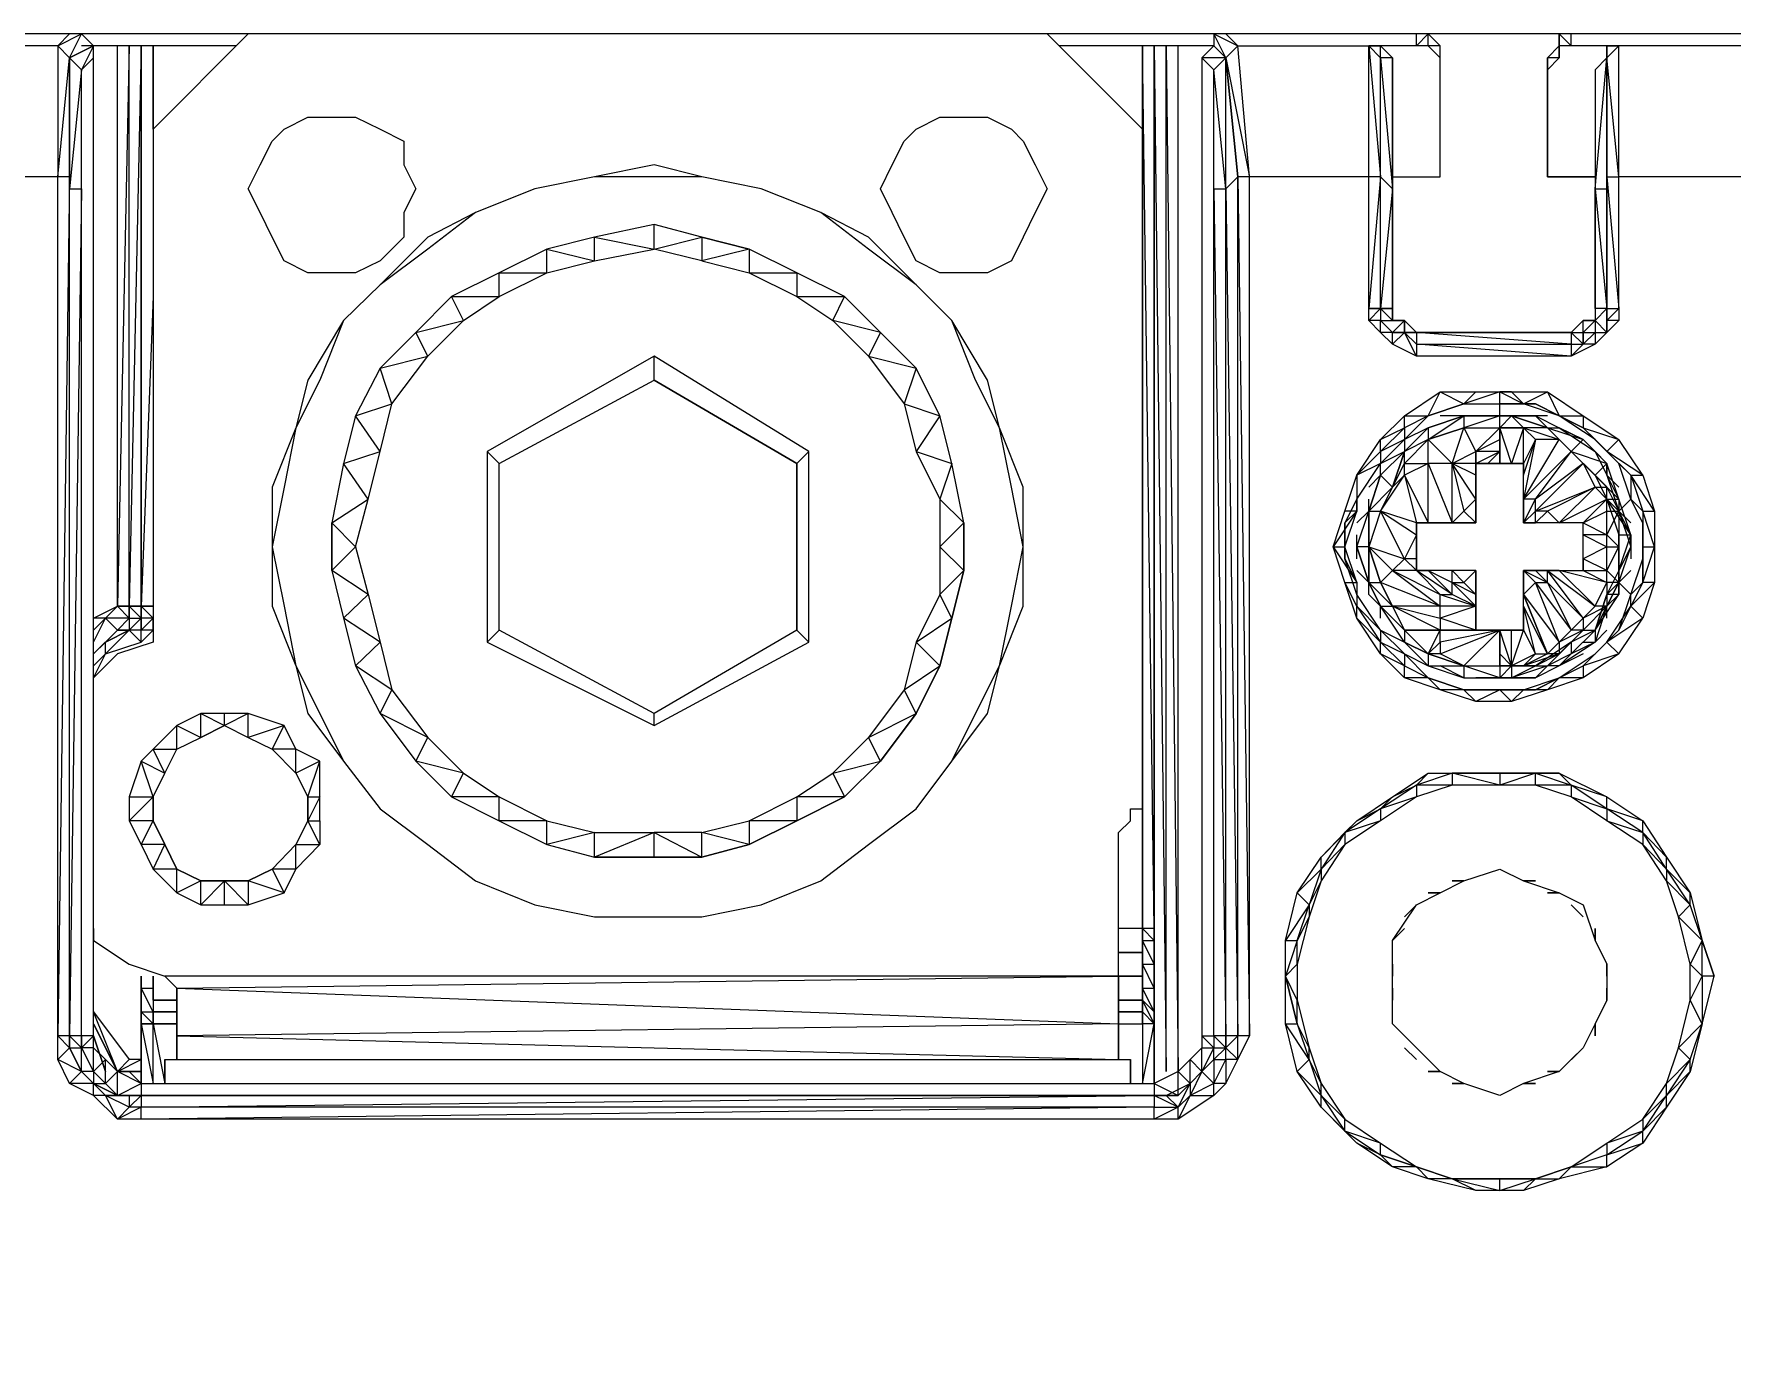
# Model space of a CAD drawing. Header units: millimetres. Extents: x 0 to 3881, y 0 to 2744.
# Drawn here: x 1903.5 to 1938.52, y 2075.91 to 2103.23 of the extents above; entities that cross this region are included whole.
import ezdxf

# ---------------------------------------------------------------- set-up
doc = ezdxf.new("R2010")
doc.units = ezdxf.units.MM

# ---------------------------------------------------------------- blocks, each defined once
blk = doc.blocks.new('A$C147918ED')
at = {"flags": 128}
for points in [[(40.542, 165), (36.612, 165)], [(42.753, 144.339), (42.753, 145.321), (62.171, 144.584), (62.171, 145.567), (62.171, 148.529), (62.417, 148.775), (62.417, 149.02), (62.663, 149.02), (62.663, 163.035), (60.698, 165), (44.226, 165), (42.262, 163.035), (42.262, 152.459), (41.525, 152.213)], [(62.171, 145.567), (62.171, 148.529), (62.417, 148.775), (62.417, 149.02), (62.663, 149.02), (62.663, 163.035), (60.698, 165), (44.226, 165), (42.262, 163.035), (42.262, 152.459), (41.525, 152.213)], [(68.312, 165), (64.382, 165), (64.136, 165), (64.136, 164.754), (63.891, 164.509), (63.891, 144.339), (63.891, 144.093), (63.645, 143.848), (63.399, 143.602), (62.908, 143.356), (62.908, 143.111), (42.016, 143.111)], [(64.628, 164.754), (64.382, 165)], [(68.803, 164.509), (68.803, 164.754), (68.557, 165), (68.312, 165), (65.856, 165)], [(68.803, 164.263), (68.803, 164.509), (68.803, 164.754), (68.557, 164.754), (68.557, 165), (68.312, 164.754), (68.312, 165)], [(73.961, 165), (71.505, 165), (71.259, 165), (71.259, 164.754), (71.014, 164.509)], [(75.189, 164.754), (72.487, 164.754), (71.505, 164.754), (71.259, 164.754), (71.259, 164.509), (71.259, 164.754), (71.259, 165), (71.505, 164.754), (71.505, 165)], [(75.435, 165), (71.505, 165)], [(40.297, 164.754), (37.595, 164.754), (36.612, 164.754), (36.367, 164.754), (36.121, 164.509), (36.121, 164.263)], [(40.788, 144.339), (40.788, 161.807), (40.542, 144.339), (40.542, 161.807), (40.788, 161.807), (40.788, 164.263), (41.033, 164.509), (41.033, 164.754)], [(40.542, 164.509), (41.033, 164.754), (40.788, 164.263)], [(43.981, 164.754), (42.262, 164.754), (42.016, 164.754), (41.77, 164.754), (41.525, 164.754), (40.788, 164.754)], [(41.033, 152.459), (41.279, 152.95), (41.033, 152.95), (41.525, 153.196), (41.525, 164.754)], [(42.262, 152.704), (42.262, 152.95), (42.016, 152.95), (42.016, 153.196), (42.016, 164.754)], [(42.016, 143.356), (42.998, 143.356), (49.89, 143.356), (50.136, 143.356), (50.381, 143.356), (50.627, 143.356), (51.118, 143.356), (51.61, 143.356), (53.575, 143.356), (53.82, 143.356), (54.311, 143.356), (54.557, 143.356), (54.803, 143.356), (55.048, 143.356), (61.926, 143.356), (62.171, 143.356), (62.908, 143.356), (62.908, 164.754), (63.154, 143.602), (63.154, 164.754), (63.399, 143.602), (63.399, 164.754)], [(42.262, 163.035), (42.262, 164.754)], [(64.136, 164.754), (63.399, 164.754), (63.154, 164.754), (62.908, 164.754), (62.663, 164.754), (60.943, 164.754)], [(62.663, 160.81), (62.663, 164.754), (62.663, 146.549)], [(62.908, 143.356), (62.908, 154.178), (62.908, 164.754), (62.908, 146.549), (62.663, 164.754)], [(62.908, 154.178), (62.908, 164.754)], [(64.382, 164.509), (64.136, 164.754)], [(64.628, 143.848), (64.873, 144.339), (64.873, 162.053), (64.628, 164.754), (67.329, 164.754)], [(71.996, 161.807), (72.242, 159.336), (71.996, 159.336), (71.996, 159.091), (71.996, 158.845), (72.242, 158.845), (71.996, 159.091), (72.242, 159.336), (72.242, 162.053), (72.487, 159.336), (72.487, 162.053), (72.487, 164.754), (72.242, 164.509)], [(41.279, 143.848), (41.033, 144.093), (41.033, 144.339), (41.033, 164.509)], [(64.136, 161.807), (64.382, 161.807), (64.136, 164.263)], [(64.136, 161.807), (64.136, 164.263)], [(67.821, 162.053), (68.803, 162.053), (68.803, 164.263), (68.803, 164.509)], [(71.014, 162.053), (71.014, 164.263), (71.259, 164.509), (71.014, 164.509)], [(71.014, 164.263), (71.014, 162.053)], [(71.996, 161.807), (72.242, 161.807), (72.242, 164.509)], [(71.996, 164.263), (71.996, 161.807)], [(72.242, 162.053), (72.487, 162.053), (72.242, 164.509)], [(64.382, 143.356), (64.136, 143.111), (63.399, 142.62), (62.908, 142.62), (42.016, 142.62), (41.525, 142.62), (41.033, 143.111), (40.542, 143.356), (40.297, 143.848), (40.297, 144.339), (40.297, 162.053), (37.595, 162.053)], [(41.033, 143.356), (40.788, 143.602), (40.788, 144.093), (40.788, 144.339), (40.542, 144.339), (40.542, 162.053), (40.297, 144.339)], [(40.542, 144.339), (40.542, 161.807), (40.542, 162.053), (40.297, 162.053)], [(72.242, 158.845), (71.996, 158.599), (71.505, 158.354), (68.312, 158.354), (67.821, 158.599), (67.575, 158.845), (67.329, 159.091), (67.329, 159.336), (67.329, 162.053), (64.873, 162.053)], [(67.821, 159.091), (67.821, 159.336), (67.821, 161.807), (67.575, 159.336), (67.575, 162.053), (67.329, 159.336)], [(88.959, 138.69), (88.222, 138.444), (87.73, 138.198), (86.994, 138.198), (86.502, 138.444), (86.011, 138.69), (85.52, 139.181), (85.274, 139.918), (85.274, 140.409), (85.274, 141.146), (85.52, 141.637), (86.011, 142.128), (86.502, 142.374), (87.239, 142.62), (76.923, 142.62), (76.432, 142.62), (75.941, 143.111), (75.435, 143.356), (75.189, 143.848), (75.189, 144.339), (75.189, 162.053), (72.487, 162.053)], [(53.575, 160.81), (54.557, 160.564), (53.575, 160.319), (54.557, 160.073), (55.54, 159.582), (56.276, 159.091), (56.522, 159.582), (57.259, 158.845), (56.276, 159.091), (57.013, 158.354), (57.75, 157.371), (57.996, 156.389), (58.487, 155.406), (58.487, 154.424), (58.487, 153.441), (57.996, 152.459), (57.75, 151.476), (57.013, 150.494), (56.276, 149.757), (57.259, 150.003), (57.013, 150.494), (57.996, 150.985), (57.75, 151.476), (58.487, 151.968), (57.996, 152.459), (58.733, 152.95), (58.487, 153.441), (58.978, 153.933), (58.487, 154.424), (58.978, 154.915), (58.978, 153.933), (58.733, 152.95), (58.487, 151.968), (57.996, 150.985), (57.259, 150.003), (56.522, 149.266), (55.54, 148.775), (54.557, 148.283), (53.575, 148.023), (52.592, 148.023), (51.364, 148.023)], [(53.575, 160.81), (52.592, 161.07)], [(45.946, 153.933), (45.946, 154.915), (46.437, 154.424), (46.697, 155.406), (46.943, 156.389), (47.188, 157.371), (47.925, 158.354), (48.662, 159.091), (49.399, 159.582), (50.381, 160.073), (51.364, 160.319), (52.592, 160.564)], [(42.262, 159.582), (42.016, 153.196), (42.262, 153.196)], [(72.242, 159.336), (71.996, 159.336), (71.996, 159.091), (71.751, 159.091), (71.505, 158.845), (68.312, 158.845), (68.066, 159.091), (67.821, 159.091)], [(72.242, 159.091), (72.242, 159.336), (72.487, 159.336)], [(68.066, 159.091), (68.066, 158.845), (67.821, 158.599), (67.821, 158.845), (67.575, 158.845), (67.575, 159.091), (67.821, 159.091)], [(68.066, 159.091), (67.821, 159.091)], [(71.996, 158.845), (71.751, 158.599)], [(55.785, 152.459), (55.785, 156.389), (52.592, 158.354), (49.153, 156.389), (49.153, 152.459), (52.592, 150.739), (55.785, 152.459), (55.54, 152.704), (52.592, 150.985)], [(55.54, 156.143), (52.592, 157.863), (52.592, 158.354)], [(71.505, 158.599), (71.751, 158.599), (71.505, 158.354)], [(52.592, 150.739), (52.592, 150.985), (49.399, 152.704), (49.399, 156.143), (52.592, 157.863), (55.54, 156.143)], [(72.487, 152.213), (71.751, 151.722), (71.014, 151.476), (70.277, 151.231), (69.54, 151.231), (68.803, 151.476), (68.066, 151.722), (67.575, 152.213), (67.084, 152.95), (66.838, 153.687), (66.593, 154.424), (66.838, 155.161), (67.084, 155.898), (67.575, 156.634), (68.066, 157.126), (68.803, 157.617), (69.54, 157.617), (70.277, 157.617), (71.014, 157.617), (71.751, 157.126), (72.487, 156.634)], [(68.557, 157.126), (69.294, 157.371), (70.031, 157.371), (70.031, 157.617)], [(69.294, 151.476), (70.031, 151.476), (70.768, 151.476), (71.259, 151.722), (71.996, 152.213), (72.487, 152.704), (72.733, 153.441), (72.979, 154.178), (72.979, 154.915), (72.733, 155.406), (72.487, 156.143), (71.996, 156.634), (71.259, 157.126), (70.768, 157.371), (70.031, 157.371), (70.522, 157.371), (70.768, 157.371), (71.259, 157.126), (71.751, 156.88), (71.996, 156.634), (72.242, 156.389), (72.487, 156.143), (72.733, 155.898), (72.733, 155.406), (72.979, 155.161), (72.979, 154.915), (72.979, 154.424)], [(70.031, 157.126), (70.031, 157.371)], [(67.084, 154.915), (67.329, 155.161), (67.575, 155.898), (67.575, 156.143), (68.066, 156.389), (68.557, 156.88), (68.066, 156.634), (68.066, 156.389), (67.575, 155.898), (67.329, 155.652)], [(68.066, 155.898), (68.557, 154.915), (69.049, 154.915), (69.049, 156.143), (69.294, 156.88), (69.54, 156.389), (69.54, 156.143), (69.54, 156.389)], [(68.557, 156.88), (69.294, 157.126), (68.803, 157.126)], [(69.54, 155.898), (69.54, 156.143), (69.049, 156.143), (69.54, 156.389), (70.031, 156.88)], [(69.294, 157.126), (70.031, 157.126), (69.54, 157.126)], [(69.54, 155.406), (69.54, 155.898), (69.54, 156.143), (69.786, 156.143), (70.031, 156.389), (70.031, 156.143), (70.277, 156.143), (70.031, 156.88)], [(70.031, 157.126), (70.277, 157.126), (70.768, 157.126), (71.014, 156.88), (70.277, 157.126), (71.014, 156.88), (70.522, 156.88), (71.259, 156.634), (71.014, 156.88), (71.259, 156.88), (71.751, 156.634)], [(71.014, 157.126), (70.768, 157.126), (71.259, 156.88)], [(68.066, 155.898), (68.312, 154.915), (68.557, 154.915), (68.557, 156.143), (68.557, 156.634), (69.049, 156.143), (68.557, 156.143), (69.049, 154.915)], [(69.54, 156.143), (70.031, 156.389), (69.54, 156.389), (70.031, 156.634), (70.031, 156.389)], [(70.768, 155.161), (71.751, 156.143), (70.768, 155.406), (71.505, 156.389), (70.522, 155.406), (71.259, 156.634), (70.768, 156.634), (70.522, 155.406), (70.522, 155.898), (70.768, 156.634), (70.522, 156.143), (70.522, 155.898)], [(70.768, 155.161), (70.768, 155.406), (70.522, 155.406), (71.259, 156.634), (71.505, 156.389), (71.751, 156.143), (71.996, 155.652), (71.014, 155.161), (71.259, 154.915), (70.768, 154.915), (71.014, 155.161), (70.768, 155.161), (71.996, 155.652), (71.259, 154.915)], [(72.242, 153.933), (72.242, 154.424), (71.751, 154.178), (71.751, 154.669), (72.242, 154.424), (72.242, 154.669), (71.751, 154.669), (71.751, 154.915), (72.242, 154.669), (72.242, 155.161), (72.242, 155.406), (71.751, 154.915), (71.259, 154.915), (72.242, 155.406), (71.996, 155.652), (72.242, 155.652), (71.751, 156.143), (71.505, 156.389), (71.259, 156.634), (70.768, 156.634)], [(72.979, 155.898), (72.487, 156.634)], [(49.153, 152.459), (49.399, 152.704), (49.399, 156.143), (49.153, 156.389)], [(55.54, 156.143), (55.785, 156.389)], [(67.575, 155.161), (68.066, 155.898), (67.821, 155.652), (68.066, 156.143), (68.066, 156.389)], [(67.821, 155.652), (68.066, 156.389)], [(55.54, 152.704), (52.592, 150.985), (49.399, 152.704), (49.399, 156.143)], [(69.54, 153.933), (69.54, 152.704), (69.786, 152.704), (70.031, 152.704), (70.277, 152.704), (70.522, 152.704), (70.522, 153.196), (70.522, 153.441), (70.522, 153.933), (70.768, 153.933), (71.259, 153.933), (71.751, 153.933), (71.751, 154.178), (71.751, 154.669), (71.751, 154.915), (71.259, 154.915), (70.768, 154.915), (70.522, 154.915), (70.522, 155.406), (70.522, 155.898), (70.522, 156.143), (70.277, 156.143), (70.031, 156.143), (69.786, 156.143), (69.54, 156.143), (69.54, 154.915), (69.049, 154.915), (68.557, 154.915), (68.312, 154.915), (68.312, 154.669), (68.312, 154.178)], [(69.54, 155.406), (69.54, 155.898), (69.049, 156.143)], [(69.786, 156.143), (70.031, 156.143)], [(71.751, 154.915), (72.242, 155.161), (72.487, 155.161), (72.242, 155.406), (72.242, 155.652), (72.487, 155.161), (72.242, 155.406), (72.487, 155.406), (71.996, 155.898), (72.242, 155.406), (72.242, 155.652)], [(72.487, 155.652), (72.242, 155.898), (72.487, 155.161), (72.733, 155.406)], [(72.979, 155.898), (73.224, 155.161), (72.733, 155.898), (72.979, 155.161), (73.224, 155.161), (73.224, 154.424), (72.979, 155.161), (72.979, 154.424), (73.224, 154.424)], [(67.084, 154.178), (67.084, 154.424), (67.329, 155.161), (67.329, 155.406)], [(68.312, 153.933), (68.312, 154.178), (68.312, 154.669), (68.312, 154.915), (67.575, 155.161)], [(72.733, 154.669), (72.487, 155.161), (72.487, 154.669), (72.733, 154.669), (72.242, 155.406), (72.487, 154.669), (72.487, 154.424), (72.487, 153.933), (72.487, 153.441)], [(72.733, 154.915), (72.487, 155.161), (72.733, 154.424), (72.733, 154.669), (72.487, 155.406), (72.487, 155.161)], [(58.978, 153.933), (58.978, 154.915)], [(66.593, 154.424), (67.084, 153.687), (66.838, 154.424)], [(67.575, 152.704), (68.066, 152.459), (67.575, 153.196), (67.329, 153.687), (67.084, 154.424), (67.084, 154.669)], [(67.575, 153.196), (67.821, 153.196), (67.329, 153.687), (67.821, 153.196), (67.329, 153.687), (67.575, 153.687), (67.329, 154.424), (67.575, 153.687), (67.821, 153.196), (68.066, 152.704), (68.557, 152.213), (68.066, 152.459), (68.557, 152.213), (68.557, 151.968), (69.294, 151.722), (68.803, 151.968)], [(72.242, 154.424), (72.487, 154.424), (72.487, 153.687), (72.242, 153.933), (72.487, 154.424)], [(72.733, 153.933), (72.487, 153.687), (72.733, 154.424), (72.733, 154.178)], [(45.946, 153.933), (46.191, 152.95)], [(67.575, 152.95), (67.575, 153.196), (67.329, 153.441), (67.329, 153.687), (67.084, 153.933)], [(67.575, 153.687), (67.821, 153.933)], [(68.803, 153.441), (69.54, 153.196), (68.803, 153.196), (68.803, 153.441), (69.049, 153.441), (68.312, 153.933), (68.557, 153.933), (69.049, 153.441), (69.049, 153.687), (69.54, 153.196), (69.049, 153.441)], [(69.54, 153.196), (69.54, 153.441), (69.049, 153.687), (69.294, 153.687), (69.54, 153.441), (69.54, 153.933), (69.54, 152.704), (69.54, 153.196), (69.54, 153.441), (69.54, 153.933), (69.049, 153.933), (68.557, 153.933), (68.312, 153.933)], [(71.014, 153.687), (71.014, 153.933), (70.768, 153.933), (71.259, 153.933), (71.014, 153.933)], [(71.259, 153.933), (71.751, 153.933), (72.242, 153.687), (72.242, 153.933)], [(72.487, 153.687), (72.487, 153.933), (72.242, 153.441), (72.487, 153.687), (72.242, 153.196), (71.751, 152.95), (71.751, 152.704), (71.505, 152.704)], [(70.522, 151.968), (70.277, 151.968), (70.277, 152.704), (70.031, 152.704), (68.803, 152.704), (69.54, 152.704), (70.031, 152.704), (68.803, 152.459), (68.803, 152.704), (69.54, 152.704), (68.803, 152.95), (68.803, 153.196), (67.575, 153.687)], [(70.522, 153.441), (70.768, 153.687)], [(70.768, 152.213), (70.522, 153.196), (70.522, 152.704), (70.768, 152.213), (71.014, 152.213), (70.522, 153.441), (71.259, 152.459), (71.014, 152.213)], [(70.768, 153.687), (71.014, 153.687)], [(72.487, 153.687), (72.242, 153.687), (72.242, 153.196), (71.996, 153.196)], [(71.996, 152.704), (72.242, 153.441), (72.242, 153.196)], [(72.242, 153.196), (72.487, 153.687), (72.733, 153.441)], [(41.033, 151.722), (41.279, 152.213), (42.016, 152.459), (42.262, 152.704), (42.016, 152.704), (42.262, 152.95), (42.016, 153.196), (42.016, 152.95)], [(41.279, 152.95), (41.525, 153.196), (41.77, 152.95), (42.016, 152.95), (41.77, 153.196), (41.77, 152.95), (41.77, 153.196), (41.525, 153.196)], [(41.77, 152.95), (42.016, 152.95), (41.77, 152.704), (42.016, 152.95), (42.016, 153.196), (42.016, 152.95), (42.016, 153.196), (41.77, 153.196)], [(70.031, 152.704), (69.54, 152.704), (69.786, 152.704), (69.54, 152.704), (69.54, 153.196), (68.803, 152.95)], [(72.242, 153.196), (71.996, 152.704), (72.242, 153.196), (71.751, 152.704), (71.996, 152.704), (71.505, 152.459), (71.751, 152.704), (71.259, 152.213), (71.505, 152.459), (70.768, 151.968), (71.259, 152.213), (70.522, 151.968), (70.768, 151.968), (70.277, 151.968), (70.031, 152.704), (70.031, 152.459), (70.031, 152.704), (70.031, 152.213), (70.031, 152.459)], [(72.242, 152.95), (72.242, 153.196), (71.996, 152.459), (72.242, 152.704)], [(41.77, 152.704), (41.279, 152.459), (41.77, 152.704), (41.279, 152.213), (41.279, 152.459), (41.033, 152.213), (41.033, 152.459), (41.279, 152.95), (41.033, 152.704)], [(41.033, 152.213), (41.525, 152.704), (41.77, 152.704)], [(41.77, 152.704), (41.279, 152.459)], [(46.191, 152.95), (46.437, 151.968)], [(72.487, 152.213), (72.979, 152.95), (72.242, 152.459), (72.487, 152.213), (71.751, 151.968), (71.751, 151.722), (71.259, 151.722), (71.014, 151.476), (70.522, 151.476), (70.277, 151.231), (70.031, 151.476), (69.54, 151.231), (69.294, 151.476), (68.803, 151.476), (68.557, 151.722), (68.066, 151.722), (68.066, 151.968), (68.557, 151.722)], [(68.557, 151.968), (69.294, 151.968), (68.557, 152.213), (68.803, 152.704)], [(69.54, 152.704), (69.786, 152.704), (70.031, 152.704), (70.031, 152.459), (70.031, 152.213), (70.031, 151.968), (70.031, 152.213), (70.277, 151.968), (70.031, 151.968)], [(71.751, 152.704), (71.259, 152.459), (71.259, 152.213), (71.014, 152.213), (70.522, 151.968), (70.768, 152.213), (70.277, 151.968), (70.522, 152.704), (70.277, 152.704)], [(71.505, 152.213), (71.996, 152.704), (71.996, 152.459), (71.505, 152.213), (71.014, 151.968)], [(68.066, 152.213), (68.557, 151.968), (68.066, 152.459)], [(70.522, 151.476), (71.259, 151.722), (71.751, 151.968), (71.996, 152.213), (72.242, 152.459), (71.751, 151.968)], [(71.751, 152.459), (71.996, 152.459), (71.259, 151.968)], [(41.279, 152.213), (41.033, 151.968)], [(46.437, 151.968), (46.943, 150.985)], [(70.031, 151.722), (69.294, 151.968), (69.294, 151.722), (70.031, 151.722), (69.54, 151.722)], [(70.031, 151.722), (70.277, 151.968), (70.277, 151.722), (70.031, 151.722), (70.277, 151.722), (70.768, 151.722)], [(71.751, 152.213), (71.259, 151.968), (70.768, 151.722)], [(69.294, 151.722), (70.031, 151.722)], [(71.259, 151.722), (70.768, 151.476), (70.522, 151.476), (70.031, 151.476)], [(45.7, 148.775), (45.7, 149.266), (45.455, 148.775), (45.455, 149.266), (45.7, 149.266), (45.7, 150.003), (45.209, 150.248), (44.963, 150.739), (44.226, 150.985), (43.735, 150.985), (43.244, 150.985), (42.753, 150.739), (42.262, 150.248), (42.016, 150.003), (41.77, 149.266), (41.77, 148.775), (42.016, 148.283), (42.262, 147.778), (42.753, 147.286), (43.244, 147.041), (43.735, 147.041), (44.226, 147.041), (44.963, 147.286), (44.226, 147.532), (44.718, 147.778), (44.963, 147.286), (45.209, 147.778), (44.718, 147.778), (45.209, 148.283)], [(43.735, 150.739), (43.735, 150.985)], [(46.943, 150.985), (47.68, 150.003)], [(41.77, 149.266), (42.262, 149.266), (42.016, 150.003), (42.507, 149.757), (42.262, 150.248), (42.753, 150.248), (42.753, 150.739), (43.244, 150.494)], [(42.262, 149.266), (42.507, 149.757), (42.753, 150.248), (43.244, 150.494)], [(47.68, 150.003), (48.417, 149.266)], [(70.522, 141.146), (69.54, 141.146), (68.557, 141.391), (67.821, 141.637), (67.084, 142.128), (66.347, 142.865), (65.856, 143.602), (65.61, 144.584), (65.61, 145.567), (65.61, 146.304), (65.856, 147.286), (66.347, 148.023), (67.084, 148.775), (67.821, 149.266), (68.557, 149.757), (69.54, 149.757), (70.522, 149.757), (71.259, 149.757), (72.242, 149.266), (72.979, 148.775), (73.47, 148.023), (73.961, 147.286), (74.207, 146.304), (73.961, 147.041), (73.961, 147.286), (73.47, 147.778), (73.47, 148.023), (72.979, 148.529), (72.979, 148.775), (72.242, 149.02), (72.242, 149.266), (71.505, 149.511), (71.259, 149.757), (70.768, 149.757), (70.522, 149.757), (70.031, 149.757), (70.768, 149.757), (71.505, 149.511), (70.768, 149.511), (70.768, 149.757), (70.031, 149.511)], [(70.031, 149.757), (70.031, 149.511), (69.049, 149.757), (69.049, 149.511), (68.312, 149.511), (68.312, 149.266), (67.575, 149.02), (67.575, 148.775), (66.838, 148.529), (66.838, 148.283), (66.347, 147.778), (66.347, 147.532), (66.101, 146.795), (65.856, 145.813), (65.856, 145.076), (65.61, 145.567)], [(48.417, 149.266), (49.399, 148.775)], [(70.031, 141.146), (70.031, 141.391), (69.049, 141.391), (68.312, 141.637), (67.575, 141.883), (67.575, 142.128), (66.838, 142.374), (66.838, 142.62), (66.347, 143.111), (66.347, 143.356), (66.101, 143.848), (66.101, 144.093), (66.347, 143.356), (66.838, 142.62), (67.575, 142.128), (68.312, 141.637), (69.049, 141.391), (70.031, 141.391), (70.768, 141.391), (71.505, 141.637), (72.242, 142.128), (72.979, 142.62), (73.47, 143.356), (73.716, 144.093), (73.961, 145.076), (73.961, 145.813), (73.716, 146.795), (73.47, 147.532), (72.979, 148.283), (72.242, 148.775), (71.505, 149.266), (70.768, 149.511), (70.031, 149.511), (69.049, 149.511), (68.312, 149.266), (67.575, 148.775), (66.838, 148.283), (66.347, 147.532), (66.101, 147.041), (66.101, 146.795), (65.856, 146.304)], [(62.663, 146.549), (62.663, 149.02)], [(45.455, 148.775), (45.209, 148.283)], [(49.399, 148.775), (50.381, 148.283)], [(52.592, 148.023), (52.592, 148.529)], [(50.381, 148.283), (51.364, 148.023)], [(43.735, 147.041), (43.735, 147.532)], [(62.663, 146.549), (62.171, 146.549)], [(62.663, 146.058), (62.663, 146.549)], [(62.908, 145.813), (62.908, 146.304), (62.908, 146.549), (62.908, 146.304)], [(41.033, 146.304), (41.77, 145.813), (42.507, 145.567)], [(41.033, 146.304), (41.77, 145.813), (42.507, 145.567), (42.753, 145.321), (42.753, 144.339)], [(62.663, 146.058), (62.663, 145.567), (62.171, 145.567), (62.663, 145.567), (62.663, 145.076)], [(62.908, 145.076), (62.908, 145.567), (62.908, 145.813), (62.908, 145.567), (62.908, 145.321)], [(42.016, 145.567), (42.016, 143.848), (41.77, 143.848)], [(42.262, 145.567), (42.262, 145.076), (42.262, 145.321)], [(62.908, 144.584), (62.908, 144.83), (62.908, 145.321), (62.908, 145.076), (62.908, 144.83)], [(74.207, 144.584), (74.452, 145.567), (74.207, 145.567)], [(42.016, 143.356), (42.016, 144.339), (42.016, 144.584), (42.016, 144.83), (42.016, 145.076)], [(42.262, 145.076), (42.262, 144.83)], [(62.663, 144.83), (62.663, 145.076)], [(62.663, 144.584), (62.663, 144.83)], [(41.033, 144.584), (41.525, 143.602)], [(41.279, 143.602), (41.033, 144.339)], [(42.016, 144.339), (42.016, 143.356), (42.016, 144.584), (42.262, 143.356), (42.262, 144.584), (42.507, 143.356)], [(62.171, 144.584), (62.663, 144.584), (62.663, 143.356)], [(62.908, 143.356), (63.399, 143.111), (63.399, 143.602), (63.645, 143.356), (63.645, 143.848), (63.891, 143.602), (63.891, 144.093), (64.136, 144.093), (63.891, 144.339), (64.136, 144.339)], [(64.136, 143.848), (64.136, 144.093), (64.382, 144.093), (64.136, 143.848), (64.382, 143.848), (64.382, 144.093), (64.136, 144.339), (64.136, 144.093), (63.891, 143.602), (63.645, 143.356), (63.399, 143.111)], [(64.382, 143.356), (64.628, 143.848), (64.382, 143.848), (64.382, 144.093), (64.382, 144.339), (64.382, 144.093)], [(41.525, 143.111), (41.77, 143.111), (41.77, 142.865), (41.525, 142.62), (41.279, 143.111), (41.033, 143.111), (41.033, 143.356), (40.542, 143.356), (40.788, 143.602), (40.542, 144.093)], [(41.525, 143.111), (41.525, 143.602), (41.279, 143.356), (41.279, 143.848), (41.033, 143.602), (41.033, 144.093), (40.788, 144.093)], [(41.279, 143.848), (41.033, 144.093)], [(42.016, 143.356), (41.525, 143.602), (41.279, 143.848)], [(42.507, 143.848), (42.507, 143.356), (42.507, 143.848), (62.417, 143.848)], [(57.505, 143.848), (62.171, 143.848)], [(63.645, 143.356), (63.891, 143.602), (63.645, 143.111)], [(41.525, 143.111), (41.033, 143.356), (41.525, 143.111), (41.279, 143.111), (41.033, 143.356)], [(63.154, 143.111), (63.645, 143.356), (63.399, 143.111)], [(41.77, 142.865), (42.016, 143.111), (41.77, 143.111), (42.016, 143.111), (41.525, 143.111)], [(62.908, 142.865), (63.399, 142.865), (62.908, 142.62), (62.908, 142.865), (42.016, 142.62), (42.016, 142.865), (41.525, 142.62)], [(63.645, 143.111), (63.399, 142.865)], [(72.242, 141.883), (72.979, 142.374), (72.242, 142.128), (72.242, 141.883), (71.505, 141.637), (70.768, 141.391)], [(70.522, 141.146), (70.031, 141.146), (70.768, 141.391), (70.031, 141.391)]]:
    blk.add_lwpolyline(points, dxfattribs=at)
for points in [[(40.542, 165), (40.297, 164.754), (40.788, 165)], [(40.542, 164.509), (40.788, 165), (41.033, 164.754)], [(64.382, 164.509), (64.136, 165), (64.628, 164.754), (64.382, 164.509)], [(40.542, 164.509), (40.297, 164.754), (40.297, 162.053)], [(41.525, 153.196), (41.77, 153.196), (41.77, 164.754), (41.525, 153.196)], [(41.77, 153.196), (42.016, 153.196), (42.016, 164.754), (41.77, 153.196)], [(42.016, 164.754), (42.016, 153.196)], [(42.262, 163.035), (42.262, 164.754), (42.262, 163.035)], [(62.663, 164.754), (62.663, 163.035)], [(62.663, 164.754), (62.663, 163.035)], [(62.908, 164.754), (62.908, 155.652), (62.908, 146.549), (62.908, 155.652)], [(62.908, 143.356), (62.908, 164.754)], [(67.575, 164.754), (67.821, 164.509), (67.821, 164.263), (67.821, 162.053), (68.803, 162.053), (68.803, 164.263), (68.803, 164.509), (68.557, 164.754), (68.312, 164.754), (67.329, 164.754)], [(67.575, 164.754), (67.821, 164.509), (67.575, 164.509), (67.329, 164.754), (67.575, 164.509)], [(67.821, 161.807), (67.821, 164.263), (67.821, 161.807), (67.821, 159.336), (67.821, 161.807), (67.575, 162.053), (67.329, 162.053), (67.329, 164.754), (67.575, 162.053), (67.575, 164.509)], [(72.242, 164.509), (72.242, 164.754), (72.242, 164.509)], [(72.487, 164.754), (72.242, 164.509), (72.242, 164.754)], [(40.542, 164.509), (40.542, 162.053)], [(40.542, 161.807), (40.542, 164.509), (40.788, 164.263)], [(63.891, 164.509), (64.136, 164.263), (64.382, 164.509)], [(64.382, 161.807), (64.382, 164.509), (64.628, 162.053), (64.382, 161.807)], [(64.628, 162.053), (64.382, 164.509), (64.873, 162.053), (64.628, 162.053)], [(67.821, 164.509), (67.821, 164.263), (67.821, 164.509)], [(67.821, 161.807), (67.821, 164.509)], [(71.014, 164.263), (71.014, 164.509)], [(71.996, 164.263), (71.996, 161.807), (72.242, 164.509)], [(72.242, 164.509), (71.996, 164.263)], [(72.242, 164.509), (72.242, 161.807), (72.242, 162.053)], [(44.226, 161.807), (44.472, 162.298), (44.718, 162.789), (44.963, 163.035), (45.455, 163.281), (45.946, 163.281), (46.437, 163.281), (46.943, 163.035), (47.434, 162.789), (47.434, 162.298), (47.68, 161.807), (47.434, 161.316), (47.434, 160.81), (46.943, 160.319), (46.437, 160.073), (45.946, 160.073), (45.455, 160.073), (44.963, 160.319), (44.718, 160.81), (44.472, 161.316)], [(45.455, 160.073), (44.963, 160.319), (44.718, 160.81), (44.472, 161.316), (44.226, 161.807), (44.472, 162.298), (44.718, 162.789), (44.963, 163.035), (45.455, 163.281), (45.946, 163.281), (46.437, 163.281), (46.943, 163.035), (47.434, 162.789), (47.434, 162.298), (47.68, 161.807), (47.434, 161.316), (47.434, 160.81), (46.943, 160.319), (46.437, 160.073), (45.946, 160.073)], [(57.75, 162.789), (57.996, 163.035), (58.487, 163.281), (58.978, 163.281), (59.469, 163.281), (59.961, 163.035), (60.206, 162.789), (60.452, 162.298), (60.698, 161.807), (60.452, 161.316), (60.206, 160.81), (59.961, 160.319), (59.469, 160.073), (58.978, 160.073), (58.487, 160.073), (57.996, 160.319), (57.75, 160.81), (57.505, 161.316), (57.259, 161.807), (57.505, 162.298)], [(57.996, 160.319), (57.75, 160.81), (57.505, 161.316), (57.259, 161.807), (57.505, 162.298), (57.75, 162.789), (57.996, 163.035), (58.487, 163.281), (58.978, 163.281), (59.469, 163.281), (59.961, 163.035), (60.206, 162.789), (60.452, 162.298), (60.698, 161.807), (60.452, 161.316), (60.206, 160.81), (59.961, 160.319), (59.469, 160.073), (58.978, 160.073), (58.487, 160.073)], [(44.718, 153.196), (45.209, 151.968), (45.455, 150.985), (46.191, 150.003), (46.943, 149.02), (47.925, 148.283), (48.908, 147.532), (50.136, 147.041), (51.364, 146.795), (52.592, 146.795), (53.575, 146.795), (54.803, 147.041), (56.031, 147.532), (57.013, 148.283), (57.996, 149.02), (58.733, 150.003), (59.469, 150.985), (59.715, 151.968), (60.206, 153.196), (60.206, 154.424), (60.206, 155.652), (59.715, 156.88), (59.469, 157.863), (58.733, 159.091), (57.996, 159.827), (57.013, 160.81), (56.031, 161.316), (54.803, 161.807), (53.575, 162.053), (52.592, 162.298), (51.364, 162.053), (50.136, 161.807), (48.908, 161.316), (47.925, 160.81), (46.943, 159.827), (46.191, 159.091), (45.455, 157.863), (45.209, 156.88), (44.718, 155.652), (44.718, 154.424)], [(45.209, 151.968), (45.455, 150.985), (46.191, 150.003), (46.943, 149.02), (47.925, 148.283), (48.908, 147.532), (50.136, 147.041), (51.364, 146.795), (52.592, 146.795), (53.575, 146.795), (54.803, 147.041), (56.031, 147.532), (57.013, 148.283), (57.996, 149.02), (58.733, 150.003), (59.469, 150.985), (59.715, 151.968), (60.206, 153.196), (60.206, 154.424), (60.206, 155.652), (59.715, 156.88), (59.469, 157.863), (58.733, 159.091), (57.996, 159.827), (57.013, 160.81), (56.031, 161.316), (54.803, 161.807), (53.575, 162.053), (52.592, 162.298), (51.364, 162.053), (50.136, 161.807), (48.908, 161.316), (47.925, 160.81), (46.943, 159.827), (46.191, 159.091), (45.455, 157.863), (45.209, 156.88), (44.718, 155.652), (44.718, 154.424), (44.718, 153.196)], [(51.364, 162.053), (50.136, 161.807), (48.908, 161.316), (47.925, 160.564), (46.943, 159.827), (46.191, 159.091), (45.7, 157.863), (45.209, 156.88), (44.963, 155.652), (44.718, 154.424), (44.963, 153.196), (45.209, 151.968), (45.7, 150.985), (46.191, 150.003), (46.943, 149.02), (47.925, 148.283), (48.908, 147.532), (50.136, 147.041), (51.364, 146.795), (52.592, 146.795), (53.575, 146.795), (54.803, 147.041), (56.031, 147.532), (57.013, 148.283), (57.996, 149.02), (58.733, 150.003), (59.224, 150.985), (59.715, 151.968), (59.961, 153.196), (60.206, 154.424), (59.961, 155.652), (59.715, 156.88), (59.224, 157.863), (58.733, 159.091), (57.996, 159.827), (57.013, 160.564), (56.031, 161.316), (54.803, 161.807), (53.575, 162.053), (52.592, 162.053)], [(59.961, 155.652), (59.715, 156.88), (59.224, 157.863), (58.733, 159.091), (57.996, 159.827), (57.013, 160.564), (56.031, 161.316), (54.803, 161.807), (53.575, 162.053), (52.592, 162.053), (51.364, 162.053), (50.136, 161.807), (48.908, 161.316), (47.925, 160.564), (46.943, 159.827), (46.191, 159.091), (45.7, 157.863), (45.209, 156.88), (44.963, 155.652), (44.718, 154.424), (44.963, 153.196), (45.209, 151.968), (45.7, 150.985), (46.191, 150.003), (46.943, 149.02), (47.925, 148.283), (48.908, 147.532), (50.136, 147.041), (51.364, 146.795), (52.592, 146.795), (53.575, 146.795), (54.803, 147.041), (56.031, 147.532), (57.013, 148.283), (57.996, 149.02), (58.733, 150.003), (59.224, 150.985), (59.715, 151.968), (59.961, 153.196), (60.206, 154.424)], [(64.136, 161.807), (64.382, 144.339), (64.136, 144.339)], [(64.382, 144.339), (64.382, 161.807), (64.628, 144.339), (64.382, 144.339)], [(64.628, 144.339), (64.628, 162.053), (64.873, 144.339), (64.628, 144.339)], [(71.996, 162.053), (71.014, 162.053)], [(71.996, 159.336), (71.996, 161.807)], [(72.242, 159.336), (72.242, 161.807), (72.242, 159.336)], [(53.575, 148.023), (54.557, 148.283), (55.54, 148.775), (56.522, 149.266), (57.259, 150.003), (57.996, 150.985), (58.487, 151.968), (58.733, 152.95), (58.978, 153.933), (58.978, 154.915), (58.733, 156.143), (58.487, 157.126), (57.996, 158.108), (57.259, 158.845), (56.522, 159.582), (55.54, 160.073), (54.557, 160.564), (53.575, 160.81), (52.592, 161.07), (51.364, 160.81), (50.381, 160.564), (49.399, 160.073), (48.417, 159.582), (47.68, 158.845), (46.943, 158.108), (46.437, 157.126), (46.191, 156.143), (45.946, 154.915), (45.946, 153.933), (46.191, 152.95), (46.437, 151.968), (46.943, 150.985), (47.68, 150.003), (48.417, 149.266), (49.399, 148.775), (50.381, 148.283), (51.364, 148.023), (52.592, 148.023)], [(51.364, 160.319), (51.364, 160.81), (50.381, 160.564)], [(52.592, 161.07), (51.364, 160.81), (52.592, 160.564)], [(53.575, 160.81), (53.575, 160.319), (52.592, 160.564)], [(50.381, 160.073), (50.381, 160.564), (49.399, 160.073)], [(54.557, 160.564), (54.557, 160.073), (55.54, 160.073)], [(49.399, 159.582), (49.399, 160.073), (48.417, 159.582)], [(55.54, 160.073), (55.54, 159.582), (56.522, 159.582)], [(48.662, 159.091), (48.417, 159.582), (47.68, 158.845)], [(67.575, 159.336), (67.329, 159.336)], [(67.329, 159.091), (67.575, 159.336), (67.575, 159.091), (67.329, 159.091)], [(67.575, 159.336), (67.821, 159.336), (67.575, 159.336)], [(67.821, 159.336), (67.575, 159.336), (67.821, 159.091), (67.821, 159.336)], [(67.821, 159.336), (67.821, 159.091)], [(72.242, 158.845), (72.242, 159.336), (72.242, 159.091), (72.242, 158.845)], [(72.242, 159.091), (72.487, 159.336), (72.487, 159.091), (72.242, 158.845), (72.487, 159.091)], [(67.575, 159.091), (68.066, 159.091), (67.821, 158.845)], [(67.821, 159.091), (68.066, 159.091)], [(68.312, 158.599), (68.066, 158.845), (68.312, 158.599), (68.312, 158.354), (68.066, 158.845), (68.066, 159.091), (68.312, 158.845), (68.066, 158.845), (68.312, 158.845)], [(71.751, 159.091), (71.505, 158.845), (71.751, 158.845)], [(71.751, 158.845), (71.751, 159.091), (71.996, 159.091), (71.751, 158.845), (71.996, 158.845), (71.996, 158.599), (71.751, 158.599)], [(47.925, 158.354), (47.68, 158.845), (46.943, 158.108)], [(57.259, 158.845), (57.013, 158.354), (57.996, 158.108)], [(67.821, 158.845), (68.066, 158.845), (67.821, 158.845)], [(71.505, 158.845), (68.312, 158.845), (71.505, 158.845)], [(71.505, 158.845), (71.505, 158.599), (68.312, 158.845)], [(71.751, 158.845), (71.751, 158.599), (71.505, 158.845)], [(71.505, 158.599), (71.505, 158.354), (68.312, 158.599)], [(47.188, 157.371), (46.943, 158.108), (46.437, 157.126)], [(57.996, 158.108), (57.75, 157.371), (58.487, 157.126)], [(68.557, 157.126), (68.803, 157.617), (69.294, 157.371), (68.557, 157.126)], [(69.294, 157.371), (69.54, 157.617), (70.031, 157.617), (69.294, 157.371)], [(70.277, 157.617), (70.031, 157.617), (70.522, 157.371), (71.014, 157.617), (71.259, 157.126), (70.522, 157.371)], [(46.943, 156.389), (46.437, 157.126), (46.191, 156.143)], [(58.487, 157.126), (57.996, 156.389), (58.733, 156.143)], [(67.575, 156.389), (67.084, 155.898), (67.575, 156.389), (67.575, 156.634), (68.066, 156.88), (67.575, 156.389)], [(68.066, 156.88), (68.066, 157.126), (68.557, 157.126), (68.066, 156.88)], [(68.066, 156.88), (68.066, 156.634), (68.557, 157.126)], [(68.557, 156.88), (68.066, 156.389)], [(68.066, 156.389), (68.557, 156.88), (68.557, 156.634), (68.066, 156.389)], [(69.294, 157.126), (68.557, 156.88)], [(68.557, 156.634), (69.294, 157.126), (69.294, 156.88), (68.557, 156.634)], [(69.294, 156.88), (68.557, 156.634)], [(70.031, 157.126), (69.294, 157.126), (70.031, 157.126), (69.294, 156.88), (70.031, 156.88)], [(70.031, 157.126), (70.768, 157.126), (70.522, 157.126), (70.031, 157.126)], [(70.277, 157.126), (70.031, 157.126)], [(70.277, 157.126), (70.522, 156.88), (70.031, 156.88)], [(70.031, 156.389), (70.031, 156.143), (70.031, 156.88), (70.031, 156.389)], [(70.522, 156.88), (70.031, 156.88), (70.522, 156.88), (70.277, 156.143), (70.522, 156.143)], [(70.031, 156.88), (70.031, 156.634)], [(70.522, 156.88), (70.768, 156.634)], [(71.014, 156.88), (71.751, 156.634), (71.505, 156.389), (71.259, 156.634), (71.751, 156.143), (71.505, 156.389)], [(71.259, 157.126), (71.751, 157.126), (71.751, 156.88), (71.259, 157.126)], [(71.751, 156.634), (71.259, 156.88), (71.996, 156.389)], [(71.751, 156.88), (72.487, 156.634), (72.242, 156.389), (71.751, 156.88)], [(67.575, 156.389), (67.575, 156.143), (68.066, 156.634)], [(68.557, 156.634), (68.066, 156.143)], [(71.996, 156.389), (72.242, 156.143), (71.751, 156.634)], [(68.066, 156.389), (67.575, 155.898)], [(68.066, 156.389), (67.821, 155.652)], [(71.505, 156.389), (72.242, 156.143), (71.996, 155.898), (71.751, 156.143), (72.242, 155.652), (71.996, 155.898)], [(72.242, 156.143), (71.996, 156.389), (72.242, 155.898)], [(72.979, 155.898), (72.242, 156.389), (72.733, 155.898)], [(46.697, 155.406), (46.191, 156.143), (45.946, 154.915)], [(55.54, 152.704), (55.54, 156.143)], [(58.733, 156.143), (58.487, 155.406), (58.978, 154.915)], [(67.084, 155.161), (66.838, 155.161), (67.084, 155.898), (67.084, 155.161)], [(67.084, 155.898), (67.084, 155.406), (67.575, 156.143)], [(67.575, 155.898), (67.821, 155.652), (67.329, 155.161)], [(67.329, 154.424), (67.329, 155.161), (67.575, 155.898), (67.329, 155.161), (67.329, 154.424), (67.329, 153.687)], [(68.066, 156.143), (68.557, 156.143), (68.066, 155.898)], [(69.049, 156.143), (69.294, 155.161), (69.54, 155.406), (69.049, 156.143)], [(72.242, 155.898), (72.487, 155.406), (72.242, 156.143)], [(67.821, 155.652), (67.575, 155.161)], [(66.838, 154.424), (67.084, 155.161), (66.593, 154.424)], [(66.838, 154.424), (66.838, 154.178), (67.084, 153.687), (67.084, 153.441), (66.838, 154.178), (66.838, 154.915), (67.084, 155.161), (67.084, 155.406), (66.838, 154.915)], [(67.329, 154.424), (67.329, 155.161), (67.329, 154.424), (67.084, 154.424), (67.329, 153.687)], [(67.329, 154.424), (67.329, 155.161), (67.575, 155.161), (67.329, 154.424)], [(67.575, 155.161), (68.312, 154.669), (68.066, 154.178), (67.821, 153.933), (67.329, 154.424), (68.066, 154.178)], [(69.294, 155.161), (69.049, 154.915), (69.54, 154.915)], [(69.54, 155.406), (69.54, 154.915)], [(70.522, 155.406), (70.522, 154.915), (70.768, 155.406), (70.522, 155.406)], [(70.768, 155.161), (70.522, 154.915), (70.768, 154.915)], [(72.487, 155.161), (72.487, 154.424), (72.242, 154.669)], [(68.312, 153.933), (68.312, 154.915)], [(46.437, 154.424), (46.697, 153.441), (45.946, 153.933)], [(72.487, 153.933), (72.487, 154.669), (72.487, 153.933), (72.733, 154.669), (72.733, 154.424)], [(72.979, 154.178), (72.979, 154.424), (72.979, 153.687)], [(73.224, 153.687), (72.979, 153.687), (73.224, 154.424), (73.224, 153.687)], [(68.066, 154.178), (68.312, 153.933), (68.312, 154.178)], [(72.242, 153.933), (71.751, 154.178), (71.751, 153.933)], [(67.821, 153.196), (67.575, 153.687), (67.821, 153.933), (68.803, 153.196)], [(67.821, 153.933), (68.803, 153.441), (68.312, 153.933), (67.821, 153.933)], [(69.049, 153.687), (69.049, 153.933), (68.557, 153.933)], [(69.294, 153.687), (69.54, 153.933), (69.049, 153.933)], [(70.768, 153.933), (70.522, 153.933), (71.014, 153.687)], [(70.768, 153.687), (70.522, 153.933), (70.522, 153.441)], [(71.014, 153.933), (71.996, 153.196), (71.751, 152.95)], [(71.259, 153.933), (71.996, 153.196), (72.242, 153.687)], [(72.487, 153.933), (72.487, 153.441), (72.487, 153.687)], [(46.697, 153.441), (46.943, 152.459), (46.191, 152.95)], [(67.084, 153.687), (67.084, 153.196), (66.838, 153.687)], [(67.084, 153.441), (67.084, 153.196), (67.575, 152.704)], [(67.575, 153.196), (67.329, 153.687), (67.575, 153.196)], [(70.522, 153.441), (71.014, 152.213), (70.522, 153.196)], [(70.768, 153.687), (71.505, 152.704), (71.259, 152.459)], [(71.014, 153.687), (71.505, 152.704), (71.751, 152.95)], [(71.996, 152.704), (72.487, 153.441), (72.242, 153.196), (72.487, 153.441), (72.242, 153.441)], [(72.733, 153.441), (72.979, 153.687), (72.733, 153.196)], [(72.979, 152.95), (72.733, 153.196), (73.224, 153.687), (72.979, 152.95)], [(42.016, 153.196), (42.262, 153.196), (42.016, 153.196)], [(67.084, 153.196), (67.575, 152.459), (67.084, 152.95)], [(67.575, 153.196), (68.066, 152.704), (68.066, 152.459)], [(68.066, 152.704), (67.821, 153.196), (68.066, 152.704)], [(67.821, 153.196), (68.803, 152.95), (68.803, 152.704), (67.821, 153.196)], [(72.487, 152.704), (72.242, 152.459), (72.733, 153.196)], [(41.279, 152.95), (41.525, 152.704), (41.033, 152.213), (41.525, 152.704), (41.77, 152.95)], [(41.77, 152.704), (41.279, 152.213), (41.77, 152.704)], [(41.525, 152.704), (41.77, 152.95), (41.77, 152.704)], [(42.016, 152.95), (41.77, 152.704)], [(41.77, 152.704), (42.016, 152.459), (42.016, 152.704), (42.016, 152.95), (42.016, 152.704)], [(67.575, 152.704), (67.575, 152.459), (68.066, 152.213)], [(68.557, 152.213), (68.066, 152.704), (68.557, 152.213)], [(68.803, 152.704), (68.066, 152.704)], [(70.031, 152.704), (69.294, 151.968), (68.803, 152.213), (68.557, 152.213), (68.803, 152.459), (68.803, 152.213)], [(46.943, 152.459), (47.188, 151.476), (46.437, 151.968)], [(67.575, 152.459), (68.066, 151.968), (67.575, 152.213)], [(71.014, 151.968), (71.505, 152.459), (71.505, 152.213), (71.259, 151.968)], [(41.033, 151.722), (41.525, 152.213)], [(68.066, 152.213), (68.066, 151.968), (68.557, 151.722)], [(69.294, 151.968), (68.557, 152.213), (69.294, 151.968)], [(69.294, 151.968), (68.557, 152.213), (69.294, 151.968)], [(69.294, 151.968), (70.031, 151.968), (70.031, 151.722)], [(70.277, 151.968), (70.522, 151.968), (70.031, 151.968)], [(70.768, 151.722), (71.014, 151.968), (70.277, 151.722), (70.768, 151.968), (71.014, 151.968)], [(69.294, 151.476), (68.557, 151.722)], [(70.031, 151.722), (70.522, 151.722), (70.768, 151.722)], [(47.188, 151.476), (47.925, 150.494), (46.943, 150.985)], [(69.294, 151.476), (70.031, 151.476), (69.294, 151.476)], [(43.244, 150.985), (43.735, 150.739), (43.244, 150.494)], [(43.735, 150.739), (44.226, 150.494), (44.226, 150.985), (43.735, 150.739)], [(42.262, 149.266), (42.507, 149.757), (42.753, 150.248), (43.244, 150.494), (43.735, 150.739), (44.226, 150.494), (44.718, 150.248), (45.209, 149.757), (45.455, 149.266), (45.455, 148.775), (45.209, 148.283), (44.718, 147.778), (44.226, 147.532), (43.735, 147.532), (43.244, 147.532), (42.753, 147.778), (42.507, 148.283), (42.262, 148.775)], [(44.226, 150.494), (44.718, 150.248), (44.963, 150.739), (44.226, 150.494)], [(44.718, 150.248), (45.209, 149.757), (45.209, 150.248), (44.718, 150.248)], [(47.925, 150.494), (48.662, 149.757), (47.68, 150.003)], [(45.209, 149.757), (45.455, 149.266), (45.7, 150.003), (45.209, 149.757)], [(48.662, 149.757), (49.399, 149.266), (48.417, 149.266)], [(55.54, 148.775), (54.557, 148.775), (54.557, 148.283), (53.575, 148.529), (54.557, 148.775), (55.54, 149.266), (56.276, 149.757), (56.522, 149.266), (55.54, 149.266)], [(68.312, 149.511), (68.557, 149.757), (69.049, 149.757), (68.312, 149.511)], [(69.049, 149.757), (69.54, 149.757), (70.031, 149.757), (69.049, 149.757)], [(41.77, 148.775), (42.262, 149.266), (42.262, 148.775)], [(49.399, 149.266), (50.381, 148.775), (49.399, 148.775)], [(67.575, 149.02), (67.821, 149.266), (68.312, 149.511), (67.575, 149.02)], [(71.505, 149.511), (71.505, 149.266), (72.242, 149.02)], [(62.663, 149.02), (62.663, 146.549)], [(62.663, 149.02), (62.663, 146.549)], [(66.838, 148.529), (67.084, 148.775), (67.575, 149.02), (66.838, 148.529)], [(72.242, 149.02), (72.242, 148.775), (72.979, 148.529)], [(42.262, 148.775), (42.507, 148.283), (42.016, 148.283)], [(45.455, 148.775), (45.7, 148.775), (45.7, 148.283)], [(50.381, 148.775), (51.364, 148.529), (50.381, 148.283)], [(51.364, 148.529), (52.592, 148.529), (51.364, 148.023)], [(52.592, 148.529), (53.575, 148.023), (53.575, 148.529)], [(66.347, 147.778), (66.347, 148.023), (66.838, 148.529), (66.347, 147.778)], [(72.979, 148.529), (72.979, 148.283), (73.47, 147.778)], [(42.507, 148.283), (42.753, 147.778), (42.262, 147.778)], [(45.209, 148.283), (45.7, 148.283), (45.209, 147.778)], [(42.753, 147.778), (43.244, 147.532), (42.753, 147.286)], [(66.101, 147.041), (65.856, 147.286), (66.347, 147.778), (66.101, 147.041)], [(67.821, 146.304), (68.312, 147.041), (68.803, 147.286), (69.294, 147.532), (70.031, 147.778), (70.522, 147.532), (71.259, 147.286), (71.751, 147.041), (71.996, 146.304), (72.242, 145.813), (72.242, 145.076), (71.996, 144.584), (71.751, 144.093), (71.259, 143.602), (70.522, 143.356), (70.031, 143.111), (69.294, 143.356), (68.803, 143.602), (68.312, 144.093), (67.821, 144.584), (67.821, 145.076), (67.821, 145.813)], [(72.242, 145.076), (71.996, 144.584), (71.751, 144.093), (71.259, 143.602), (70.522, 143.356), (70.031, 143.111), (69.294, 143.356), (68.803, 143.602), (68.312, 144.093), (67.821, 144.584), (67.821, 145.076), (67.821, 145.813), (67.821, 146.304), (68.312, 147.041), (68.803, 147.286), (69.294, 147.532), (70.031, 147.778), (70.522, 147.532), (71.259, 147.286), (71.751, 147.041), (71.996, 146.304), (72.242, 145.813)], [(73.47, 147.778), (73.47, 147.532), (73.961, 147.041)], [(43.244, 147.532), (43.735, 147.532), (43.244, 147.041)], [(43.735, 147.532), (44.226, 147.532), (44.226, 147.041)], [(69.294, 147.532), (69.049, 147.532)], [(70.768, 147.532), (70.522, 147.532)], [(68.803, 147.286), (68.557, 147.286)], [(71.259, 147.286), (71.014, 147.286)], [(65.856, 145.813), (65.856, 146.304), (66.101, 147.041), (65.61, 146.304), (65.856, 146.304), (65.61, 145.567)], [(68.312, 147.041), (68.066, 146.795)], [(71.751, 146.795), (71.505, 147.041)], [(73.716, 146.795), (74.207, 146.304), (73.961, 145.813), (74.207, 145.567), (74.207, 144.584), (73.716, 144.093), (73.961, 143.848), (74.207, 144.584), (73.961, 145.076), (74.207, 145.567), (74.207, 146.304), (73.961, 147.041)], [(41.033, 146.304), (41.033, 146.549)], [(62.663, 146.549), (62.663, 146.304)], [(62.663, 146.304), (62.663, 146.549)], [(62.663, 146.549), (62.908, 146.304), (62.908, 146.549)], [(68.066, 146.549), (67.821, 146.304)], [(71.996, 146.304), (71.996, 146.549)], [(62.663, 146.058), (62.171, 146.058)], [(62.663, 146.304), (62.663, 145.813), (62.663, 146.058)], [(62.908, 145.813), (62.663, 146.304), (62.908, 146.304), (62.908, 145.813)], [(74.452, 145.567), (74.207, 146.304), (74.452, 145.567)], [(62.663, 145.813), (62.663, 145.567), (62.663, 145.321)], [(62.908, 145.321), (62.663, 145.813), (62.908, 145.813), (62.908, 145.321)], [(67.821, 145.813), (67.821, 145.567)], [(72.242, 145.567), (72.242, 145.813)], [(42.016, 144.83), (42.016, 145.321), (42.016, 145.567), (42.016, 145.076), (42.016, 145.321)], [(42.016, 145.321), (42.262, 145.321), (42.262, 144.83), (42.016, 145.321)], [(42.262, 145.567), (42.262, 145.321)], [(42.507, 145.567), (42.753, 145.321), (62.171, 145.567)], [(62.171, 144.584), (62.171, 143.848), (62.171, 144.584), (62.171, 145.567), (62.171, 145.076), (62.171, 144.83)], [(62.663, 145.076), (62.663, 145.321)], [(62.908, 144.83), (62.663, 145.321), (62.908, 145.321), (62.908, 144.83)], [(65.61, 145.567), (65.856, 144.584)], [(67.821, 145.321), (67.821, 145.076)], [(72.242, 145.076), (72.242, 145.321)], [(42.753, 145.076), (42.262, 145.076)], [(62.663, 145.076), (62.171, 145.076)], [(62.663, 144.83), (62.663, 145.076), (62.663, 144.83), (62.663, 144.584)], [(62.908, 144.584), (62.663, 145.076), (62.908, 144.83), (62.908, 144.584)], [(65.856, 145.076), (66.101, 144.093), (65.856, 144.584)], [(41.033, 144.83), (41.77, 143.848), (41.525, 143.602)], [(42.016, 144.83), (42.016, 144.584), (42.016, 144.339), (42.016, 144.584)], [(42.016, 144.83), (42.262, 144.83), (42.262, 144.584), (42.016, 144.83)], [(42.753, 144.83), (42.262, 144.83)], [(42.262, 144.83), (42.262, 144.584)], [(62.663, 144.83), (62.171, 144.83)], [(62.908, 144.584), (62.663, 144.83), (62.908, 144.584)], [(40.542, 144.093), (40.542, 144.339), (40.297, 144.339)], [(40.542, 144.339), (40.542, 144.093), (40.788, 144.093)], [(40.788, 144.339), (40.788, 144.093), (41.033, 144.339)], [(41.033, 144.584), (41.525, 143.602), (41.033, 144.584)], [(41.033, 144.339), (41.279, 143.602), (41.033, 144.339)], [(42.262, 144.584), (42.016, 144.584)], [(42.753, 144.584), (42.262, 144.584)], [(62.171, 144.584), (42.753, 144.339), (62.171, 143.848)], [(42.753, 143.848), (42.753, 144.339)], [(62.663, 144.584), (62.663, 143.356), (62.908, 144.584)], [(62.908, 144.584), (62.908, 143.356), (62.908, 144.339)], [(62.908, 144.584), (62.908, 144.339)], [(64.382, 144.093), (64.628, 143.848), (64.628, 144.339)], [(65.61, 144.584), (65.856, 144.584), (66.101, 143.848)], [(67.821, 144.584), (68.066, 144.339)], [(71.996, 144.339), (71.996, 144.584)], [(73.961, 143.602), (73.961, 143.848), (74.207, 144.584), (73.961, 143.602)], [(40.297, 143.848), (40.542, 144.093), (40.788, 143.602), (40.297, 143.848)], [(40.788, 144.093), (41.033, 143.602), (40.788, 143.602)], [(63.645, 143.848), (63.891, 144.093)], [(68.066, 144.093), (68.312, 143.848)], [(71.505, 143.848), (71.751, 144.093)], [(41.033, 143.356), (40.788, 143.602), (41.033, 143.356)], [(41.033, 143.602), (41.033, 143.356), (41.279, 143.356)], [(42.016, 143.602), (41.525, 143.602), (42.016, 143.848)], [(41.525, 143.602), (42.016, 143.602), (42.016, 143.356), (41.77, 143.602), (42.016, 143.602)], [(62.417, 143.848), (62.417, 143.356)], [(63.645, 143.111), (64.136, 143.111), (64.136, 143.356), (63.891, 143.602), (64.136, 143.848), (64.136, 143.356)], [(64.382, 143.356), (64.136, 143.356), (64.382, 143.848), (64.382, 143.356)], [(66.101, 143.848), (66.347, 143.111), (65.856, 143.602)], [(68.557, 143.602), (68.803, 143.602)], [(70.522, 141.146), (70.768, 141.391), (71.259, 141.391), (71.505, 141.637), (72.242, 141.637), (72.242, 141.883), (72.979, 142.128), (72.979, 142.374), (73.47, 142.865), (73.47, 143.111), (73.961, 143.602), (73.47, 142.865), (72.979, 142.128), (72.242, 141.637), (71.259, 141.391)], [(71.014, 143.602), (71.259, 143.602)], [(73.47, 143.356), (73.961, 143.848), (73.47, 143.111)], [(41.279, 143.356), (41.525, 143.111)], [(41.525, 143.111), (42.016, 143.356), (42.016, 143.111), (42.016, 142.865), (41.77, 142.865), (41.279, 143.111), (41.77, 143.111)], [(63.645, 143.356), (63.645, 143.111), (63.399, 142.62), (63.399, 142.865)], [(69.049, 143.356), (69.294, 143.356)], [(70.522, 143.356), (70.768, 143.356)], [(62.908, 143.111), (42.016, 143.111)], [(62.908, 143.111), (62.908, 142.865), (42.016, 142.865)], [(63.399, 143.111), (62.908, 143.111), (63.154, 143.111)], [(63.154, 143.111), (63.399, 142.865), (62.908, 143.111)], [(66.347, 143.111), (66.838, 142.374), (66.347, 142.865)], [(72.979, 142.62), (72.979, 142.374), (73.47, 143.111)], [(66.838, 142.374), (67.575, 141.883), (67.084, 142.128)], [(67.575, 141.883), (68.312, 141.637), (67.821, 141.637)], [(68.557, 141.391), (68.312, 141.637), (69.049, 141.391)], [(69.54, 141.146), (69.049, 141.391), (70.031, 141.146)]]:
    blk.add_lwpolyline(points, close=True, dxfattribs=at)

msp = doc.modelspace()

# ---------------------------------------------------------------- linework, layer by layer
at = {"color": 8}
msp.add_lwpolyline([(1495.634, 2071.276), (2272.034, 2071.276), (2272.037, 2103.234), (1495.637, 2103.234)], close=True, dxfattribs=at)

# ---------------------------------------------------------------- block references
at = {"color": 7, "ltscale": 3}
msp.add_blockref('A$C147918ED', (1863.695, 1938.234), dxfattribs=at)

doc.saveas('drawing.dxf')
